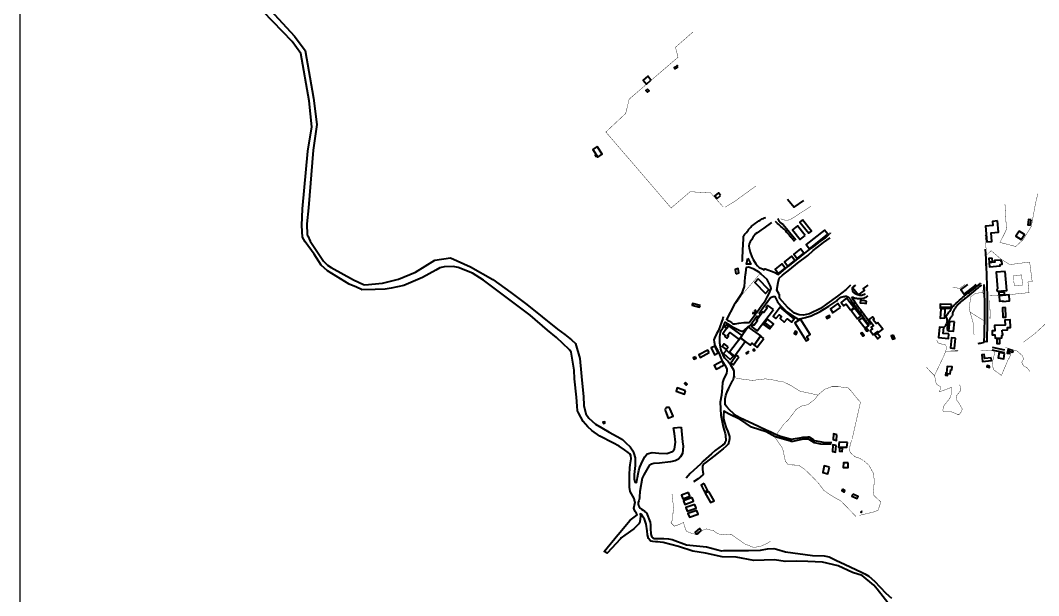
# Model space of a CAD drawing. Header units: metres. Extents: x 428 to 1115, y -4076 to 3914.
# Drawn here: x 865.859 to 867.056, y -369.624 to -368.948 of the extents above; entities that cross this region are included whole.
import ezdxf

# ---------------------------------------------------------------- set-up
doc = ezdxf.new("R2010")
doc.units = ezdxf.units.M
doc.header["$MEASUREMENT"] = 0
doc.linetypes.add('DASHED', pattern=[0.75, 0.5, -0.25])
for name, color, linetype, lineweight in [('C-BLDG', 253, 'Continuous', 5), ('C-FENC-AIRF-SECU', 253, 'DASHED', 0), ('C-ROAD-LAND', 253, 'Continuous', 9)]:
    doc.layers.add(name, color=color, linetype=linetype, lineweight=lineweight)

msp = doc.modelspace()

# ---------------------------------------------------------------- linework, layer by layer
msp.add_line((865.8594, -390.8246), (865.8594, -364.3301))
at = {"layer": 'C-BLDG', "lineweight": 40}
for points in [[(866.6323, -369.0021), (866.6311, -369.0009), (866.6293, -369.0026), (866.6305, -369.0038)], [(866.6005, -369.0179), (866.5967, -369.0134), (866.5913, -369.018), (866.5952, -369.0225)], [(866.63, -369.0037), (866.6288, -369.0023), (866.6278, -369.0032), (866.629, -369.0046)], [(866.5965, -369.0284), (866.5946, -369.03), (866.5964, -369.0321), (866.5983, -369.0305)], [(866.5373, -369.0961), (866.5322, -369.0995), (866.5382, -369.1086), (866.5433, -369.1051)], [(866.5359, -369.1055), (866.5349, -369.1062), (866.536, -369.1078), (866.537, -369.1071)], [(866.6824, -369.1535), (866.6797, -369.1504), (866.6756, -369.1538), (866.6783, -369.1569)], [(866.7818, -369.2006), (866.7726, -369.1891), (866.7668, -369.1938), (866.776, -369.2052)], [(866.7787, -369.1822), (866.7753, -369.1849), (866.7859, -369.198), (866.7893, -369.1953)], [(867.0078, -369.1834), (867.0019, -369.184), (867.0024, -369.189), (866.9937, -369.1898), (866.9952, -369.2082), (867.001, -369.2078), (867.0002, -369.1975), (867.0089, -369.1968)], [(867.0473, -369.1821), (867.0443, -369.1816), (867.0432, -369.1879), (867.0462, -369.1884)], [(866.8084, -369.1991), (866.8043, -369.1942), (866.7828, -369.2112), (866.7869, -369.2162)], [(867.0331, -369.1956), (867.0293, -369.2012), (867.0357, -369.2051), (867.0395, -369.1994)], [(866.7803, -369.2214), (866.7764, -369.2164), (866.7685, -369.2226), (866.7725, -369.2276)], [(866.7695, -369.23), (866.7655, -369.2248), (866.7573, -369.2314), (866.7613, -369.2365)], [(867.0016, -369.2274), (866.9976, -369.2277), (866.998, -369.2317), (867.002, -369.2313)], [(866.7002, -369.2456), (866.7037, -369.2446), (866.7028, -369.2394), (866.6993, -369.2404)], [(866.7582, -369.2389), (866.7543, -369.2339), (866.7465, -369.2401), (866.7505, -369.2451)], [(867.013, -369.2309), (867.0122, -369.231), (867.0121, -369.2294), (867.0042, -369.2301), (867.0044, -369.232), (866.9978, -369.2326), (866.9982, -369.2374), (867.0109, -369.2363), (867.0108, -369.2345), (867.0134, -369.2343)], [(866.7266, -369.2517), (866.7225, -369.2557), (866.7349, -369.2686), (866.7392, -369.2646)], [(867.0166, -369.2429), (867.006, -369.2437), (867.0077, -369.2632), (867.0072, -369.2635), (867.0069, -369.264), (867.0068, -369.2647), (867.0068, -369.2651), (867.0072, -369.2657), (867.0082, -369.2662), (867.0121, -369.2658), (867.0121, -369.2668), (867.0139, -369.2668), (867.0138, -369.2658), (867.018, -369.2654), (867.0185, -369.2654)], [(866.8302, -369.2743), (866.8268, -369.277), (866.824, -369.2793), (866.827, -369.2833), (866.8298, -369.2812), (866.8351, -369.2878), (866.8354, -369.2882), (866.839, -369.2851)], [(866.8537, -369.2777), (866.8517, -369.2774), (866.8468, -369.277), (866.8465, -369.2797), (866.8516, -369.2803), (866.8535, -369.2804)], [(867.0158, -369.2673), (867.0092, -369.2677), (867.0093, -369.2702), (867.0159, -369.2698)], [(867.0214, -369.2705), (867.0095, -369.2717), (867.0101, -369.2778), (867.0138, -369.2775), (867.0139, -369.2781), (867.022, -369.2773)], [(866.6582, -369.2828), (866.6495, -369.2804), (866.6488, -369.2825), (866.6576, -369.2849)], [(866.7443, -369.2875), (866.7379, -369.2827), (866.736, -369.2853), (866.7369, -369.286), (866.733, -369.291), (866.7321, -369.2904), (866.7247, -369.3004), (866.7256, -369.301), (866.7219, -369.306), (866.721, -369.3054), (866.719, -369.308), (866.7254, -369.3128)], [(866.7525, -369.285), (866.7442, -369.2959), (866.7474, -369.2983), (866.7511, -369.2938), (866.754, -369.2962), (866.7525, -369.2981), (866.7572, -369.3023), (866.7605, -369.2986), (866.7655, -369.3026), (866.7688, -369.2985)], [(866.8233, -369.2854), (866.8202, -369.2807), (866.8113, -369.2866), (866.8144, -369.2913)], [(866.8398, -369.2862), (866.8361, -369.289), (866.8433, -369.2984), (866.8471, -369.2955)], [(866.9536, -369.2853), (866.9452, -369.2851), (866.9403, -369.285), (866.9402, -369.2862), (866.9535, -369.2865)], [(866.9536, -369.2818), (866.9404, -369.2815), (866.9403, -369.285), (866.9452, -369.2851), (866.9536, -369.2853)], [(866.9464, -369.2869), (866.941, -369.287), (866.9405, -369.2976), (866.9459, -369.2975)], [(867.0172, -369.2854), (867.0136, -369.2855), (867.014, -369.2965), (867.0176, -369.2964)], [(866.7373, -369.299), (866.7343, -369.3031), (866.7415, -369.3082), (866.7444, -369.3043)], [(866.7763, -369.2991), (866.7697, -369.3031), (866.781, -369.3212), (866.781, -369.3213), (866.783, -369.3244), (866.7855, -369.3227), (866.7836, -369.3196), (866.7875, -369.3171)], [(866.8111, -369.2962), (866.8104, -369.2947), (866.8065, -369.2966), (866.8072, -369.2981)], [(866.8487, -369.2975), (866.8449, -369.3003), (866.8523, -369.3097), (866.8561, -369.3069)], [(866.8669, -369.3027), (866.8651, -369.304), (866.8617, -369.2998), (866.8628, -369.2989), (866.8607, -369.2963), (866.8566, -369.2995), (866.8619, -369.3064), (866.8593, -369.3083), (866.8607, -369.3103), (866.8579, -369.3124), (866.8618, -369.3175), (866.8672, -369.3135), (866.8679, -369.3145), (866.8729, -369.3106)], [(867.0133, -369.3119), (867.0196, -369.3116), (867.0195, -369.3089), (867.023, -369.3087), (867.0226, -369.2997), (867.0163, -369.3), (867.0166, -369.3059), (867.0043, -369.3065), (867.0044, -369.3125), (867.0014, -369.3126), (867.0016, -369.3175), (867.0046, -369.3174), (867.0048, -369.3213), (867.0129, -369.3209), (867.013, -369.3181), (867.0135, -369.318), (867.0136, -369.3175), (867.0141, -369.3175), (867.0139, -369.3163), (867.0135, -369.3164)], [(866.6921, -369.3066), (866.6917, -369.3071), (866.6893, -369.31), (866.685, -369.3163), (866.688, -369.3185), (866.6873, -369.3195), (866.6898, -369.3212), (866.6918, -369.3185), (866.6906, -369.3178), (866.693, -369.3145), (866.7041, -369.3228), (866.7075, -369.3182)], [(866.6917, -369.3071), (866.6895, -369.3054), (866.6873, -369.3082), (866.6893, -369.31)], [(866.7294, -369.3189), (866.7297, -369.3185), (866.7149, -369.3079), (866.7057, -369.321), (866.7111, -369.3251), (866.7172, -369.3296), (866.7189, -369.3272), (866.7218, -369.3294)], [(866.7343, -369.3031), (866.7327, -369.3051), (866.7399, -369.3102), (866.7415, -369.3082)], [(866.7724, -369.3141), (866.7698, -369.313), (866.7688, -369.3158), (866.7713, -369.3168)], [(866.8538, -369.3095), (866.8524, -369.3106), (866.8543, -369.3131), (866.8558, -369.3121)], [(866.9506, -369.3163), (866.944, -369.3159), (866.9445, -369.3087), (866.9395, -369.3084), (866.9385, -369.3206), (866.9502, -369.3215)], [(866.957, -369.3022), (866.9513, -369.3017), (866.9503, -369.3126), (866.956, -369.3132)], [(866.7111, -369.3251), (866.7057, -369.321), (866.6929, -369.3378), (866.6988, -369.3423)], [(866.7332, -369.3215), (866.7294, -369.3189), (866.7218, -369.3294), (866.7245, -369.3315), (866.725, -369.3318), (866.7254, -369.332)], [(866.8483, -369.3145), (866.8471, -369.3154), (866.8499, -369.3191), (866.8511, -369.3181)], [(866.8663, -369.3155), (866.8637, -369.3175), (866.8671, -369.3219), (866.8697, -369.3199)], [(866.8855, -369.3177), (866.8829, -369.3187), (866.8845, -369.3226), (866.8871, -369.3216)], [(866.9584, -369.3214), (866.9537, -369.3209), (866.9523, -369.3328), (866.9571, -369.3333)], [(867.0106, -369.3221), (867.007, -369.3222), (867.0069, -369.3276), (867.0105, -369.3275)], [(866.669, -369.3382), (866.6673, -369.3352), (866.6566, -369.3409), (866.6584, -369.344)], [(866.6756, -369.3307), (866.6712, -369.3328), (866.6752, -369.3407), (866.6795, -369.3386)], [(866.6912, -369.3314), (866.6864, -369.3279), (866.684, -369.3311), (866.6887, -369.3346)], [(866.6891, -369.3355), (866.6856, -369.3393), (866.6936, -369.3464), (866.6971, -369.3427)], [(866.7225, -369.3347), (866.7207, -369.3345), (866.7206, -369.3356), (866.7224, -369.3357)], [(867.0222, -369.3369), (867.0198, -369.3363), (867.0192, -369.3388), (867.0218, -369.3394)], [(867.0262, -369.3356), (867.0228, -369.3348), (867.0202, -369.3343), (867.0198, -369.3363), (867.0222, -369.3369), (867.0256, -369.3377)], [(866.653, -369.3434), (866.6502, -369.3444), (866.6508, -369.3459), (866.6536, -369.3449)], [(866.6865, -369.3527), (866.684, -369.3483), (866.684, -369.3483), (866.6746, -369.3534), (866.6771, -369.3578), (866.6818, -369.3553), (866.683, -369.3546)], [(866.7038, -369.3434), (866.7011, -369.3413), (866.6945, -369.3506), (866.6972, -369.3527)], [(866.7154, -369.3382), (866.7146, -369.337), (866.7124, -369.3384), (866.7132, -369.3396)], [(867.0002, -369.3443), (866.9929, -369.3452), (866.9922, -369.3404), (866.9892, -369.3409), (866.9901, -369.3487), (867.0006, -369.3475)], [(867.0161, -369.3393), (867.0097, -369.3381), (867.0086, -369.3443), (867.015, -369.3455)], [(866.9527, -369.3583), (866.9539, -369.3584), (866.9543, -369.3551), (866.9487, -369.3544), (866.9478, -369.3623), (866.9471, -369.3622), (866.9467, -369.3648), (866.949, -369.3651), (866.9493, -369.3627), (866.9522, -369.3631)], [(866.9985, -369.3542), (866.9954, -369.3534), (866.9951, -369.3548), (866.9982, -369.3556)], [(866.6412, -369.3831), (866.6312, -369.3795), (866.63, -369.3836), (866.64, -369.3873)], [(866.6411, -369.3735), (866.64, -369.3747), (866.642, -369.3764), (866.6431, -369.3752)], [(866.5465, -369.4209), (866.5457, -369.4195), (866.544, -369.4202), (866.5448, -369.4217)], [(866.819, -369.4349), (866.8149, -369.4338), (866.8145, -369.4404), (866.8186, -369.4415)], [(866.8315, -369.444), (866.8217, -369.4437), (866.821, -369.4494), (866.8308, -369.4496)], [(866.818, -369.4473), (866.8144, -369.4467), (866.8139, -369.4547), (866.8175, -369.4553)], [(866.8255, -369.4509), (866.8222, -369.4504), (866.8219, -369.4542), (866.8252, -369.4547)], [(866.8323, -369.468), (866.8267, -369.468), (866.8265, -369.4732), (866.8321, -369.4732)], [(866.8102, -369.4729), (866.8042, -369.4713), (866.8023, -369.4793), (866.8082, -369.4809)], [(866.663, -369.4922), (866.6593, -369.494), (866.6634, -369.5019), (866.6671, -369.5001)], [(866.6447, -369.5026), (866.6363, -369.5058), (866.6379, -369.5102), (866.6463, -369.5069)], [(866.6684, -369.5017), (866.664, -369.5034), (866.6704, -369.5143), (866.6747, -369.5126)], [(866.8256, -369.4989), (866.8247, -369.5009), (866.8273, -369.5022), (866.8282, -369.5002)], [(866.6491, -369.5087), (866.6388, -369.5126), (866.6403, -369.5167), (866.6505, -369.5129)], [(866.8378, -369.5048), (866.8367, -369.5072), (866.8428, -369.5098), (866.8438, -369.5074)], [(866.6519, -369.5168), (866.6416, -369.5205), (866.6431, -369.5248), (866.6535, -369.5211)], [(866.6543, -369.5238), (866.644, -369.5275), (866.6456, -369.5318), (866.6559, -369.5281)], [(866.8486, -369.5253), (866.8481, -369.5249), (866.8472, -369.5258), (866.8477, -369.5262)], [(866.6593, -369.5477), (866.6575, -369.5451), (866.6523, -369.5492), (866.6542, -369.5517)]]:
    msp.add_lwpolyline(points, close=True, dxfattribs=at)
for points in [[(866.8407, -369.2588), (866.8374, -369.2616), (866.8444, -369.2705), (866.8513, -369.2653), (866.8498, -369.2633), (866.8556, -369.2588)], [(866.9724, -369.2582), (866.9646, -369.2641), (866.9687, -369.2694), (866.9822, -369.2591), (866.9815, -369.2582)]]:
    msp.add_lwpolyline(points, dxfattribs=at)
msp.add_lwpolyline([(866.6231, -369.4046, 1.014817), (866.6174, -369.407), (866.6207, -369.4153), (866.6265, -369.4131)], format="xyb", close=True, dxfattribs=at)
at = {"layer": 'C-FENC-AIRF-SECU', "lineweight": 40, "ltscale": 0.2, "const_width": 0.000433, "flags": 128}
for points in [[(866.6853, -369.167), (866.6708, -369.1506), (866.6466, -369.1491), (866.6242, -369.1682), (866.5475, -369.0789), (866.5708, -369.0571), (866.5749, -369.0403), (866.6323, -368.991), (866.6293, -368.9793), (866.6499, -368.9613)], [(866.6876, -369.1673), (866.6987, -369.1606), (866.7238, -369.1424)], [(867.0165, -369.1641), (867.0182, -369.1929), (867.0171, -369.196), (867.0106, -369.2087), (867.0291, -369.2135), (867.0376, -369.2058), (867.0475, -369.1899), (867.0522, -369.1638), (867.0551, -369.1513)], [(866.7528, -369.181), (866.7578, -369.1825), (866.7612, -369.1826), (866.7645, -369.1817), (866.7699, -369.1784), (866.7757, -369.1744), (866.783, -369.1698), (866.7882, -369.1662)], [(866.7689, -369.1673), (866.7609, -369.1578)], [(866.7803, -369.1596), (866.7689, -369.1673)], [(867.1477, -369.1822), (867.1502, -369.1933), (867.1531, -369.2062), (867.1542, -369.2121), (867.1687, -369.2407), (867.1364, -369.2588), (867.1211, -369.2619), (867.0985, -369.2728), (867.0962, -369.2745), (867.0943, -369.2757), (867.0911, -369.2839), (867.0798, -369.2955), (867.0722, -369.2969), (867.052, -369.3156), (867.0381, -369.326)], [(866.9957, -369.2362), (866.9955, -369.2349), (866.9945, -369.2191), (866.9934, -369.2036), (866.993, -369.1999)], [(867.0003, -369.2184), (866.9948, -369.2236)], [(867.012, -369.2285), (867.0003, -369.2184)], [(867.012, -369.2285), (867.0222, -369.2348), (867.0454, -369.2318), (867.0457, -369.2331), (867.0468, -369.242), (867.0485, -369.2549), (867.0435, -369.2551)], [(866.7283, -369.2455), (866.7276, -369.2467), (866.7237, -369.2513), (866.7216, -369.2538), (866.7153, -369.2612), (866.7113, -369.2659), (866.7091, -369.2683), (866.707, -369.2711), (866.7034, -369.2769), (866.7005, -369.2806)], [(867.0267, -369.2531), (867.0264, -369.2478), (867.036, -369.2469), (867.0372, -369.2588), (867.0274, -369.2595), (867.0269, -369.2539)], [(866.9695, -369.2582), (866.9633, -369.2627), (866.9552, -369.2616)], [(866.9916, -369.2593), (866.9911, -369.2613), (866.9904, -369.2676), (866.9817, -369.2686), (866.9761, -369.2728), (866.9754, -369.2791), (866.9745, -369.2838), (866.9754, -369.2904), (866.9768, -369.2915), (866.9914, -369.3005), (866.9921, -369.2988)], [(867.0435, -369.2551), (867.0448, -369.2677)], [(866.9921, -369.2988), (866.9923, -369.2724), (866.9904, -369.2676)], [(866.9985, -369.2772), (866.9987, -369.2809), (866.999, -369.2909), (866.9989, -369.2985)], [(867.0238, -369.2699), (867.0159, -369.2705), (866.9986, -369.2714)], [(867.0238, -369.2699), (867.0448, -369.2677)], [(866.9754, -369.2904), (866.9791, -369.3032), (866.9793, -369.3111), (866.9802, -369.3173)], [(866.9468, -369.3368), (866.948, -369.3321), (866.9466, -369.3292), (866.9418, -369.3281), (866.9377, -369.3267), (866.9364, -369.3239)], [(866.9608, -369.3371), (866.9468, -369.3368), (866.9446, -369.3423), (866.9336, -369.3653), (866.9346, -369.3689), (866.9357, -369.375), (866.9358, -369.375), (866.9411, -369.3788), (866.9406, -369.381), (866.9392, -369.3845), (866.9527, -369.3795), (866.9542, -369.3791), (866.9539, -369.3857), (866.9518, -369.3918), (866.9446, -369.4009), (866.9434, -369.4062), (866.9445, -369.4075), (866.9508, -369.4074), (866.9526, -369.4075), (866.9545, -369.4082), (866.9606, -369.4108), (866.9627, -369.4108), (866.9641, -369.4096), (866.9658, -369.4066), (866.9662, -369.4043), (866.9627, -369.3981), (866.9599, -369.3942), (866.9596, -369.3889), (866.964, -369.3835), (866.9638, -369.3832), (866.9646, -369.3807), (866.9633, -369.3759)], [(866.9616, -369.3356), (866.9525, -369.3355)], [(866.9878, -369.3361), (866.9965, -369.3355), (867.0011, -369.3355), (867.0011, -369.3361), (867.0048, -369.3367), (867.0018, -369.3497), (867.0015, -369.3527), (867.0033, -369.3584), (867.0123, -369.365), (867.0209, -369.3451), (867.0217, -369.3447), (867.0238, -369.3382)], [(867.017, -369.3321), (867.0263, -369.3352), (867.0308, -369.3364), (867.0371, -369.3419), (867.0383, -369.3459), (867.0362, -369.3497), (867.0383, -369.3539), (867.0427, -369.3562), (867.0457, -369.3605)], [(866.9336, -369.3653), (866.9285, -369.3602), (866.9244, -369.3556)], [(866.7968, -369.3882), (866.7754, -369.3835), (866.7647, -369.3768), (866.7544, -369.3718), (866.7499, -369.3717), (866.746, -369.3707), (866.735, -369.3691), (866.7199, -369.3709), (866.71, -369.3698), (866.7005, -369.3682), (866.6984, -369.3643)], [(866.7478, -369.435), (866.7493, -369.4326), (866.7567, -369.4223), (866.7624, -369.4168), (866.7711, -369.405), (866.7774, -369.4011), (866.7846, -369.3995), (866.7924, -369.3938), (866.7968, -369.3882), (866.7975, -369.3874), (866.8047, -369.3813), (866.813, -369.3783), (866.8207, -369.3783), (866.8322, -369.3797), (866.8352, -369.3828), (866.8428, -369.3923), (866.8467, -369.3965), (866.837, -369.4395)], [(866.7466, -369.4374), (866.7466, -369.4382), (866.7552, -369.4509), (866.7584, -369.4658), (866.7615, -369.47), (866.7675, -369.4704), (866.7679, -369.4703), (866.7743, -369.4707), (866.7808, -369.4752), (866.7895, -369.4835), (866.7978, -369.4923), (866.8035, -369.5), (866.8084, -369.5036), (866.8147, -369.5077), (866.8239, -369.5128), (866.8412, -369.5307), (866.8415, -369.5303)], [(866.8496, -369.4648), (866.8455, -369.4624), (866.8401, -369.4606), (866.8348, -369.4558), (866.8339, -369.4534), (866.8345, -369.4469), (866.8364, -369.4408)], [(866.8455, -369.5296), (866.8619, -369.5257), (866.8673, -369.5236), (866.8707, -369.5139), (866.8615, -369.5053), (866.8622, -369.4989), (866.8629, -369.4893), (866.8621, -369.4805), (866.8566, -369.4706), (866.8507, -369.4654)], [(866.6252, -369.5043), (866.6258, -369.5118), (866.6273, -369.5192), (866.6264, -369.5264), (866.6262, -369.5342), (866.624, -369.5384), (866.6279, -369.5423), (866.633, -369.5406), (866.6389, -369.5379), (866.6395, -369.5411), (866.6422, -369.5484), (866.6487, -369.5508), (866.6554, -369.5525), (866.6601, -369.5475), (866.6657, -369.5455), (866.6729, -369.5475), (866.6741, -369.5476), (866.6792, -369.5513), (866.6872, -369.5525), (866.6946, -369.5518), (866.7105, -369.563), (866.7211, -369.5673), (866.7293, -369.566), (866.7369, -369.5626), (866.7407, -369.56)]]:
    msp.add_lwpolyline(points, dxfattribs=at)
at = {"layer": 'C-ROAD-LAND', "lineweight": 40}
for p, q in [((866.1485, -368.9306), (866.1817, -368.9662)), ((866.1817, -368.9662), (866.1942, -368.9831)), ((866.1942, -368.9831), (866.2041, -369.0392)), ((866.2041, -369.0392), (866.2078, -369.07)), ((866.2078, -369.07), (866.2037, -369.1004)), ((866.2037, -369.1004), (866.1979, -369.1681)), ((866.1979, -369.1681), (866.1962, -369.187)), ((866.1962, -369.187), (866.1966, -369.1998)), ((866.1966, -369.1998), (866.1971, -369.2011)), ((866.1971, -369.2011), (866.1999, -369.2074)), ((866.1999, -369.2074), (866.2155, -369.2308)), ((866.3467, -369.2295), (866.3651, -369.227)), ((866.3651, -369.227), (866.3885, -369.2373)), ((866.2155, -369.2308), (866.2202, -369.2353)), ((866.2202, -369.2353), (866.2245, -369.2382)), ((866.2245, -369.2382), (866.251, -369.2527)), ((866.3238, -369.2436), (866.3467, -369.2295)), ((866.3885, -369.2373), (866.4148, -369.2522)), ((866.251, -369.2527), (866.2628, -369.258)), ((866.285, -369.2568), (866.3038, -369.2518)), ((866.3038, -369.2518), (866.3238, -369.2436)), ((866.4148, -369.2522), (866.4359, -369.2675)), ((866.2628, -369.258), (866.2643, -369.2584)), ((866.2643, -369.2584), (866.285, -369.2568)), ((866.4359, -369.2675), (866.4545, -369.2818)), ((866.4545, -369.2818), (866.4906, -369.3107)), ((866.4906, -369.3107), (866.4994, -369.317)), ((866.4994, -369.317), (866.5073, -369.3232)), ((866.5073, -369.3232), (866.5117, -369.3275)), ((866.5117, -369.3275), (866.5168, -369.345)), ((866.5168, -369.345), (866.5184, -369.3619)), ((866.5184, -369.3619), (866.5194, -369.3705)), ((866.5194, -369.3705), (866.5211, -369.39)), ((866.5211, -369.39), (866.5218, -369.4005)), ((866.5218, -369.4005), (866.524, -369.4101)), ((866.524, -369.4101), (866.5275, -369.4155)), ((866.5275, -369.4155), (866.5354, -369.4225)), ((866.5354, -369.4225), (866.5426, -369.4268)), ((866.5426, -369.4268), (866.5514, -369.4316)), ((866.5514, -369.4316), (866.5606, -369.4368)), ((866.6271, -369.4265), (866.6361, -369.4258)), ((866.6283, -369.4334), (866.6271, -369.4265)), ((866.6361, -369.4258), (866.6374, -369.4431)), ((866.5606, -369.4368), (866.567, -369.4405)), ((866.567, -369.4405), (866.5693, -369.4427)), ((866.5693, -369.4427), (866.5709, -369.4445)), ((866.5709, -369.4445), (866.576, -369.4492)), ((866.6295, -369.4436), (866.6283, -369.4334)), ((866.6283, -369.4517), (866.6295, -369.4436)), ((866.6374, -369.4431), (866.6382, -369.4484)), ((866.576, -369.4492), (866.579, -369.4536)), ((866.579, -369.4536), (866.5803, -369.457)), ((866.5962, -369.4572), (866.602, -369.4555)), ((866.602, -369.4555), (866.6099, -369.4566)), ((866.6099, -369.4566), (866.6193, -369.4569)), ((866.6193, -369.4569), (866.6257, -369.4547)), ((866.6257, -369.4547), (866.6283, -369.4517)), ((866.6375, -369.4567), (866.6354, -369.4606)), ((866.6382, -369.4484), (866.6375, -369.4567)), ((866.5803, -369.457), (866.5818, -369.4621)), ((866.5818, -369.4621), (866.5821, -369.468)), ((866.5821, -369.468), (866.5818, -369.471)), ((866.5876, -369.4729), (866.5904, -369.4659)), ((866.5904, -369.4659), (866.5932, -369.4609)), ((866.5932, -369.4609), (866.5962, -369.4572)), ((866.6039, -369.4685), (866.601, -369.4694)), ((866.6105, -369.4681), (866.6039, -369.4685)), ((866.6235, -369.4668), (866.6105, -369.4681)), ((866.629, -369.4654), (866.6235, -369.4668)), ((866.6328, -369.4635), (866.629, -369.4654)), ((866.6354, -369.4606), (866.6328, -369.4635)), ((866.5818, -369.471), (866.5807, -369.4814)), ((866.5856, -369.4807), (866.5864, -369.4768)), ((866.5864, -369.4768), (866.5876, -369.4729)), ((866.5984, -369.4711), (866.592, -369.4819)), ((866.601, -369.4694), (866.5984, -369.4711)), ((866.5807, -369.4814), (866.5807, -369.4871)), ((866.5807, -369.4871), (866.5817, -369.4899)), ((866.5817, -369.4899), (866.5823, -369.4911)), ((866.5823, -369.4911), (866.5826, -369.4912)), ((866.5826, -369.4912), (866.5832, -369.4911)), ((866.5832, -369.4911), (866.5837, -369.4899)), ((866.5837, -369.4899), (866.5848, -369.4852)), ((866.5848, -369.4852), (866.5856, -369.4807)), ((866.5901, -369.4859), (866.5875, -369.5014)), ((866.592, -369.4819), (866.5901, -369.4859)), ((866.5875, -369.5014), (866.5872, -369.5079)), ((866.5856, -369.5146), (866.5853, -369.5161)), ((866.5853, -369.5161), (866.586, -369.518)), ((866.5862, -369.5125), (866.5856, -369.5146)), ((866.5871, -369.5092), (866.5862, -369.5125)), ((866.5872, -369.5079), (866.5871, -369.5092)), ((866.586, -369.518), (866.5866, -369.5194)), ((866.5866, -369.5194), (866.5879, -369.5213)), ((866.5879, -369.5213), (866.5894, -369.5223)), ((866.5894, -369.5223), (866.5912, -369.5236)), ((866.5912, -369.5236), (866.5928, -369.5244)), ((866.5928, -369.5244), (866.5941, -369.5257)), ((866.5941, -369.5257), (866.5952, -369.5268)), ((866.5952, -369.5268), (866.5995, -369.5377)), ((866.5995, -369.5377), (866.5999, -369.5409)), ((866.5999, -369.5409), (866.6, -369.5455)), ((866.6, -369.5455), (866.6004, -369.5508)), ((866.6004, -369.5508), (866.6007, -369.5528)), ((866.6007, -369.5528), (866.6017, -369.5551)), ((866.6017, -369.5551), (866.6028, -369.5561)), ((866.6028, -369.5561), (866.6041, -369.5567)), ((866.6041, -369.5567), (866.6063, -369.5569)), ((866.6063, -369.5569), (866.6097, -369.5569)), ((866.6097, -369.5569), (866.6156, -369.5566)), ((866.6156, -369.5566), (866.6212, -369.5571)), ((866.6212, -369.5571), (866.6254, -369.5578)), ((866.6254, -369.5578), (866.6422, -369.5643)), ((866.6422, -369.5643), (866.6659, -369.5667)), ((866.6659, -369.5667), (866.6834, -369.5711)), ((866.6834, -369.5711), (866.6859, -369.571)), ((866.6859, -369.571), (866.6953, -369.5707)), ((866.6953, -369.5707), (866.7101, -369.5708)), ((866.7101, -369.5708), (866.7153, -369.571)), ((866.7153, -369.571), (866.7291, -369.5703)), ((866.7291, -369.5703), (866.7375, -369.5691)), ((866.7375, -369.5691), (866.7449, -369.5687)), ((866.7449, -369.5687), (866.7479, -369.5693)), ((866.7479, -369.5693), (866.7586, -369.5725)), ((866.7586, -369.5725), (866.7902, -369.5767)), ((866.7902, -369.5767), (866.804, -369.5773)), ((866.804, -369.5773), (866.8099, -369.5785)), ((866.8099, -369.5785), (866.8177, -369.5823)), ((866.8177, -369.5823), (866.8288, -369.5875)), ((866.8288, -369.5875), (866.848, -369.5962)), ((866.848, -369.5962), (866.8518, -369.5982)), ((866.8518, -369.5982), (866.8564, -369.6011)), ((866.8564, -369.6011), (866.8631, -369.6068)), ((866.8631, -369.6068), (866.8699, -369.6139)), ((866.8699, -369.6139), (866.8765, -369.621)), ((866.8765, -369.621), (866.8831, -369.627))]:
    msp.add_line(p, q, dxfattribs=at)
for points in [[(866.8833, -369.6378), (866.8662, -369.6162), (866.8623, -369.6117), (866.8486, -369.6002), (866.8372, -369.5966), (866.8205, -369.5891), (866.8019, -369.5847), (866.7849, -369.5837), (866.7711, -369.5834), (866.7581, -369.584), (866.7458, -369.582), (866.7214, -369.5828), (866.7006, -369.5788), (866.6841, -369.5783), (866.6646, -369.5741), (866.6498, -369.5716), (866.6328, -369.566), (866.615, -369.5613), (866.6112, -369.5609), (866.6085, -369.5606), (866.606, -369.5606), (866.6028, -369.5604), (866.6009, -369.5599), (866.5996, -369.5591), (866.5977, -369.5568), (866.5964, -369.5525), (866.5959, -369.5478), (866.595, -369.54), (866.5929, -369.5341), (866.5915, -369.5317), (866.5892, -369.5286), (866.5878, -369.5277), (866.5882, -369.5304), (866.588, -369.5337), (866.5876, -369.5373), (866.5862, -369.5396), (866.5838, -369.542), (866.5802, -369.5453), (866.5696, -369.5527), (866.5654, -369.556), (866.5647, -369.557), (866.5492, -369.5739), (866.5455, -369.5722), (866.5616, -369.5525), (866.5619, -369.552), (866.5759, -369.5353), (866.5839, -369.5292), (866.5841, -369.529), (866.5838, -369.5282), (866.5835, -369.5274), (866.5821, -369.525), (866.5806, -369.5224), (866.5802, -369.521), (866.5818, -369.5141), (866.5817, -369.514), (866.5817, -369.5138), (866.5816, -369.5135), (866.5807, -369.5097), (866.5775, -369.5042), (866.5762, -369.5014), (866.5754, -369.4964), (866.5753, -369.488), (866.5754, -369.4816), (866.5757, -369.4738), (866.5761, -369.4702), (866.5774, -369.4633), (866.5768, -369.4593), (866.5757, -369.4574), (866.5737, -369.4555), (866.5694, -369.4524), (866.563, -369.4483), (866.5555, -369.4445), (866.5403, -369.4365), (866.531, -369.4297), (866.5264, -369.4255), (866.5209, -369.4192), (866.5152, -369.4092), (866.5142, -369.4066), (866.5138, -369.4014), (866.5129, -369.3905), (866.5106, -369.3692), (866.5103, -369.3588), (866.5068, -369.3379), (866.506, -369.3364), (866.5054, -369.3355), (866.5044, -369.3347), (866.4894, -369.3204), (866.4789, -369.312), (866.4584, -369.2944), (866.438, -369.279), (866.4036, -369.2531), (866.3906, -369.2449), (866.3741, -369.2382), (866.3681, -369.2371), (866.3573, -369.2373), (866.3525, -369.2386), (866.3475, -369.2413), (866.3321, -369.25), (866.3099, -369.2593), (866.295, -369.2625), (866.2882, -369.2638), (866.2764, -369.264), (866.2609, -369.2644), (866.2604, -369.2642), (866.2546, -369.2613), (866.2459, -369.2576), (866.2202, -369.242), (866.2129, -369.2355), (866.2049, -369.2225), (866.1941, -369.2079), (866.1911, -369.2026), (866.1902, -369.189), (866.191, -369.1691), (866.1973, -369.1014), (866.2021, -369.0729), (866.1987, -369.0423), (866.1892, -368.9866), (866.1789, -368.9727), (866.1447, -368.9372)], [(866.7609, -369.1578), (866.7689, -369.1673), (866.7803, -369.1596)], [(866.8374, -369.2616), (866.8402, -369.2588)]]:
    msp.add_lwpolyline(points, dxfattribs=at)
at = {"layer": 'C-ROAD-LAND', "lineweight": 40, "flags": 128}
for points in [[(866.7078, -369.231, 0.002726), (866.7082, -369.225, 0.00489), (866.7083, -369.2217, 0.000286), (866.7086, -369.2154, -0.001403), (866.7087, -369.2142, -0.003107), (866.7089, -369.21, 0.002005), (866.7092, -369.2035, 0.014895), (866.7092, -369.2024, -0.030503), (866.7093, -369.2018, -0.100291), (866.7093, -369.2015, -0.021673), (866.71, -369.2006, -0.012179), (866.7118, -369.198, -0.007249), (866.715, -369.1939, -0.003687), (866.7156, -369.1932, -0.002003), (866.7167, -369.1918, -0.050094), (866.7188, -369.1898, -0.013332), (866.7274, -369.1833, -0.041868), (866.73, -369.1818, -0.021637), (866.7354, -369.1794)], [(866.7558, -369.1878, -0.068562), (866.7528, -369.1855, -0.076457), (866.7508, -369.1828, -0.001377), (866.7505, -369.1821, -0.006778), (866.7504, -369.182, -0.026907), (866.7502, -369.1815, -0.018453), (866.75, -369.1809)], [(866.7558, -369.1878, -0.068562), (866.7528, -369.1855, -0.076457), (866.7508, -369.1828, -0.001377), (866.7505, -369.1821, -0.006778), (866.7504, -369.182, -0.026907), (866.7502, -369.1815, -0.018453), (866.75, -369.1809)], [(866.7692, -369.2075, 0.000249), (866.7654, -369.203, 0.000416), (866.7631, -369.2003, 0.000064), (866.7575, -369.1936, 0.021648), (866.7574, -369.1936, 0.020739), (866.7574, -369.1936, -0.000993), (866.7571, -369.1933, -0.007527), (866.7519, -369.1888, -0.007306), (866.7468, -369.1841)], [(866.7692, -369.2075, 0.000249), (866.7654, -369.203, 0.000416), (866.7631, -369.2003, 0.000064), (866.7575, -369.1936, 0.021648), (866.7574, -369.1936, 0.020739), (866.7574, -369.1936, -0.000993), (866.7571, -369.1933, -0.007527), (866.7519, -369.1888, -0.007306), (866.7468, -369.1841)], [(866.8444, -369.2705, -0.058452), (866.8421, -369.27, -0.073635), (866.8405, -369.2691, -0.022894), (866.8388, -369.2678, -0.087503), (866.8385, -369.2673, -0.038517), (866.8379, -369.2662, -0.034944), (866.8376, -369.2648, -0.009017), (866.8374, -369.2641, -0.007392), (866.8373, -369.2632, -0.044117), (866.8373, -369.2626, -0.026226), (866.8374, -369.2616)], [(866.9471, -369.2959, 0.000858), (866.9489, -369.2933, 0.0019), (866.9498, -369.2921, 0.000217), (866.9533, -369.287, 0.002597), (866.9536, -369.2865, 0.031277), (866.954, -369.2859, -0.026701), (866.9545, -369.2851, -0.043665), (866.9552, -369.2842, -0.012028), (866.9581, -369.2812, -0.009489), (866.9592, -369.2802, -0.00133), (866.9671, -369.2732, -0.018281), (866.9711, -369.2699, -0.010616), (866.9783, -369.2646)], [(866.9889, -369.2591, 0.002498), (866.9837, -369.263, 0.006484), (866.9818, -369.2646, 0.000686), (866.9724, -369.2722, 0.001771), (866.9688, -369.2752, 0.012377), (866.9616, -369.2815, 0.035806), (866.9593, -369.2839, 0.030514), (866.9583, -369.2853, 0.015587), (866.9565, -369.2883, 0.01449), (866.9558, -369.2897, 0.011086), (866.955, -369.2915, 0.079191), (866.9548, -369.2925, 0.04116), (866.9548, -369.2945)], [(866.751, -369.2697, 0.018932), (866.751, -369.2712, 0.024823), (866.7511, -369.2723, 0.000336), (866.7512, -369.273, 0.002216), (866.7512, -369.2732, 0.008081), (866.7512, -369.2733, 0.003037), (866.7513, -369.2737, 0.14274), (866.7515, -369.2741, 0.094319), (866.752, -369.2745)], [(866.819, -369.2775, -0.105398), (866.823, -369.2737, -0.114987), (866.8279, -369.2721, -0.008717), (866.8293, -369.272, -0.02574), (866.8298, -369.272, -0.089049), (866.8311, -369.2723, -0.070858), (866.8325, -369.2732)], [(866.8575, -369.3065, -0.007632), (866.8545, -369.3029, -0.014449), (866.8531, -369.3009, -0.001061), (866.8506, -369.2974, 0.001881), (866.8492, -369.2954, 0.009766), (866.8447, -369.2894, -0.006631), (866.838, -369.2805, -0.023246), (866.8376, -369.2798, -0.005063), (866.8357, -369.2766)], [(866.8363, -369.2725, 0.036285), (866.839, -369.2738, 0.059308), (866.8407, -369.2742, 0.009084), (866.8434, -369.2746, 0.015411), (866.845, -369.2747, 0.028567), (866.8466, -369.2747, 0.013151), (866.85, -369.2744, 0.095609), (866.8523, -369.2736, 0.060173), (866.8555, -369.2714)], [(866.8523, -369.2693, -0.033504), (866.8507, -369.2702, -0.040637), (866.8493, -369.2707, -0.002578), (866.8485, -369.2709, -0.016894), (866.8484, -369.271, -0.038458), (866.8475, -369.2711, -0.031938), (866.8464, -369.2711, -0.015282), (866.8461, -369.271, -0.00776), (866.8455, -369.2709, -0.051767), (866.8451, -369.2708, -0.032982), (866.8444, -369.2705)], [(866.8409, -369.28, 0.000631), (866.8447, -369.2851, 0.000631), (866.8486, -369.2902, 0.00053), (866.8518, -369.2946, 0.00053), (866.8551, -369.2989)], [(866.9471, -369.2959, -0.143809), (866.9484, -369.3012, -0.143809), (866.9466, -369.3065, -0.038684), (866.9457, -369.3077, -0.038684), (866.9445, -369.3087)], [(866.9495, -369.3132, -0.072007), (866.9492, -369.307, -0.072007), (866.9507, -369.301, -0.04411), (866.9525, -369.2976, -0.04411), (866.9548, -369.2945)], [(866.9919, -369.3262, -0.003883), (866.9912, -369.3264, -0.003883), (866.9904, -369.3267, -0.013999), (866.9875, -369.3274, -0.013999), (866.9846, -369.328)]]:
    msp.add_lwpolyline(points, format="xyb", dxfattribs=at)
for points in [[(866.7422, -369.1854), (866.7331, -369.1919), (866.7309, -369.1935), (866.7298, -369.1944), (866.7282, -369.1954), (866.7253, -369.1973), (866.7235, -369.1986), (866.7224, -369.1998), (866.7201, -369.2029), (866.7189, -369.2051), (866.7171, -369.208), (866.7163, -369.2096), (866.716, -369.2105), (866.7156, -369.213), (866.7159, -369.2156), (866.717, -369.2201), (866.719, -369.2256), (866.7206, -369.2288), (866.7239, -369.234), (866.7255, -369.2364), (866.7278, -369.2383), (866.7322, -369.2402), (866.7329, -369.2409), (866.7346, -369.2398), (866.7452, -369.2435), (866.7504, -369.2466), (866.7589, -369.2391), (866.7632, -369.2359), (866.7697, -369.2309), (866.7746, -369.2269), (866.7815, -369.2213), (866.7868, -369.2171), (866.7916, -369.214), (866.7995, -369.2077), (866.8055, -369.2033), (866.8103, -369.1988)], [(866.7422, -369.1854), (866.7331, -369.1919), (866.7309, -369.1935), (866.7298, -369.1944), (866.7282, -369.1954), (866.7253, -369.1973), (866.7235, -369.1986), (866.7224, -369.1998), (866.7201, -369.2029), (866.7189, -369.2051), (866.7171, -369.208), (866.7163, -369.2096), (866.716, -369.2105), (866.7156, -369.213), (866.7159, -369.2156), (866.717, -369.2201), (866.719, -369.2256), (866.7206, -369.2288), (866.7239, -369.234), (866.7255, -369.2364), (866.7278, -369.2383), (866.7322, -369.2402), (866.7329, -369.2409), (866.7346, -369.2398), (866.7452, -369.2435), (866.7504, -369.2466), (866.7589, -369.2391), (866.7632, -369.2359), (866.7697, -369.2309), (866.7746, -369.2269), (866.7815, -369.2213), (866.7868, -369.2171), (866.7916, -369.214), (866.7995, -369.2077), (866.8055, -369.2033), (866.8103, -369.1988)], [(866.7558, -369.1878), (866.7708, -369.2055)], [(866.7558, -369.1878), (866.7708, -369.2055)], [(866.751, -369.2697), (866.7483, -369.2649), (866.7501, -369.2559), (866.7513, -369.2506), (866.755, -369.2473), (866.7636, -369.2405), (866.7727, -369.2333), (866.7847, -369.224), (866.7913, -369.2184), (866.7962, -369.2143), (866.8033, -369.209), (866.8111, -369.2035)], [(866.8111, -369.1974), (866.8109, -369.1979), (866.8103, -369.1988)], [(866.8111, -369.1974), (866.8109, -369.1979), (866.8103, -369.1988)], [(866.7226, -369.2876), (866.7244, -369.2914), (866.7307, -369.2826), (866.7349, -369.2768), (866.7371, -369.2732), (866.7398, -369.2681), (866.7411, -369.2649), (866.7419, -369.2628), (866.7409, -369.2602), (866.7371, -369.2525), (866.7299, -369.246), (866.7296, -369.2451), (866.7275, -369.2435), (866.7269, -369.2434), (866.7222, -369.2405), (866.7207, -369.2399), (866.7163, -369.2382), (866.715, -369.238), (866.7131, -369.2381), (866.7123, -369.2387), (866.7119, -369.2404), (866.7115, -369.2448), (866.7112, -369.2469), (866.7107, -369.2496), (866.7102, -369.2604), (866.7069, -369.2693), (866.6984, -369.2821), (866.6894, -369.2992), (866.6904, -369.3001), (866.6926, -369.3013), (866.6938, -369.302), (866.6951, -369.303), (866.6964, -369.3039), (866.6975, -369.3043), (866.6993, -369.3043), (866.7038, -369.3035), (866.7096, -369.303), (866.7144, -369.3029), (866.7159, -369.3027), (866.7232, -369.293), (866.7197, -369.2921)], [(866.835, -369.2589), (866.8297, -369.2642), (866.8197, -369.272), (866.8073, -369.281), (866.7997, -369.2863), (866.7868, -369.2927), (866.7797, -369.2941), (866.7748, -369.2939), (866.7691, -369.2918), (866.7609, -369.2847), (866.752, -369.2745)], [(866.9783, -369.2646), (866.9878, -369.2572)], [(866.9878, -369.2572), (866.9882, -369.2564)], [(866.8129, -369.4442), (866.8033, -369.444), (866.8028, -369.4439), (866.8011, -369.4437), (866.7931, -369.4418), (866.7925, -369.4415), (866.7914, -369.4408), (866.7873, -369.4381), (866.7866, -369.4377), (866.7849, -369.4376), (866.7787, -369.4379), (866.775, -369.4387), (866.7677, -369.4402), (866.7656, -369.4404), (866.764, -369.44), (866.7528, -369.4369), (866.7478, -369.435), (866.7415, -369.4319), (866.7378, -369.4301), (866.7359, -369.4293), (866.7203, -369.4219), (866.7057, -369.4153), (866.7008, -369.4125), (866.6973, -369.41), (866.6927, -369.4057), (866.6895, -369.4021), (866.6875, -369.3997), (866.6876, -369.3978), (866.6876, -369.3924), (866.6886, -369.3887), (866.6905, -369.3831), (866.6915, -369.3811), (866.6919, -369.3801), (866.6941, -369.3761), (866.6965, -369.3716), (866.697, -369.3706), (866.6975, -369.3689), (866.6982, -369.3665), (866.6984, -369.3643), (866.6983, -369.3623), (866.6981, -369.36), (866.6979, -369.3589), (866.6944, -369.3532), (866.6929, -369.351), (866.6903, -369.3481), (866.6874, -369.3446), (866.6862, -369.3427), (866.6853, -369.3409), (866.6848, -369.34), (866.6835, -369.3365), (866.6826, -369.3343), (866.6822, -369.332), (866.6817, -369.329), (866.6816, -369.3272), (866.6813, -369.3227), (866.6813, -369.3197), (866.6817, -369.3168), (866.6823, -369.3146), (866.6835, -369.3116), (866.6848, -369.3097), (866.6875, -369.3023), (866.6899, -369.3042), (866.6955, -369.3076), (866.7048, -369.3122), (866.7083, -369.3136), (866.7138, -369.3089), (866.7147, -369.3077), (866.7169, -369.3062), (866.7197, -369.3024), (866.725, -369.2954), (866.7268, -369.2961), (866.7289, -369.2935), (866.7278, -369.2919), (866.7323, -369.2853), (866.7378, -369.2779), (866.7408, -369.2735), (866.7441, -369.2722), (866.7461, -369.2721), (866.7492, -369.2787), (866.753, -369.2833), (866.7601, -369.2902), (866.7677, -369.2955), (866.7736, -369.2988), (866.7736, -369.2988), (866.7821, -369.2968), (866.7888, -369.2952), (866.7995, -369.2901), (866.8095, -369.2835), (866.819, -369.2775)], [(866.8357, -369.2766), (866.8325, -369.2732)], [(866.8363, -369.2725), (866.8409, -369.28)], [(866.722, -369.2884), (866.7238, -369.2922), (866.7199, -369.2912)], [(866.6854, -369.2962), (866.685, -369.298), (866.6798, -369.3124), (866.6774, -369.3163), (866.675, -369.3212), (866.6742, -369.3231), (866.6746, -369.3257), (866.6756, -369.3297), (866.6774, -369.3336), (866.6801, -369.3387), (866.683, -369.3457), (866.6847, -369.3486), (866.6872, -369.3529), (866.6896, -369.3574), (866.6898, -369.3596), (866.6892, -369.363), (866.6871, -369.367), (866.6858, -369.37), (866.6847, -369.3733), (866.684, -369.3797), (866.6834, -369.3883), (866.6819, -369.3964), (866.6825, -369.4118), (866.6854, -369.4255), (866.6876, -369.4332), (866.688, -369.4353), (866.6882, -369.4373), (866.6884, -369.44), (866.6884, -369.4416), (866.6879, -369.4431), (866.6873, -369.4444), (866.6864, -369.4459), (866.6845, -369.4469), (866.676, -369.4535), (866.6718, -369.4574), (866.6619, -369.466), (866.6586, -369.4694), (866.6464, -369.4805), (866.6417, -369.4857)], [(866.8551, -369.2989), (866.8594, -369.305)], [(866.992, -369.3252), (866.9919, -369.3262)], [(867.0163, -369.3384), (867.0015, -369.3355)], [(867.0016, -369.332), (867.0159, -369.3351)], [(866.8124, -369.4461), (866.8, -369.4458), (866.7925, -369.4445), (866.7876, -369.4412), (866.7861, -369.4402), (866.7844, -369.44), (866.7799, -369.4401), (866.7793, -369.4401), (866.7673, -369.4426), (866.7653, -369.4427), (866.7643, -369.4424), (866.7466, -369.4374), (866.7358, -369.4315), (866.7187, -369.4259), (866.7183, -369.4258), (866.7174, -369.4252), (866.7072, -369.4182), (866.7052, -369.417), (866.6922, -369.4107), (866.686, -369.4072), (866.6857, -369.4127), (866.6857, -369.4145), (866.6863, -369.4175), (866.6881, -369.4243), (866.689, -369.4268), (866.6908, -369.4308), (866.6921, -369.4346), (866.6926, -369.437), (866.6926, -369.4398), (866.6919, -369.4435), (866.6911, -369.4457), (866.6901, -369.447), (866.6889, -369.4483), (866.6852, -369.4513), (866.6741, -369.4602), (866.6654, -369.4669), (866.6625, -369.4689), (866.6618, -369.4698), (866.6614, -369.4704), (866.6612, -369.4719), (866.6611, -369.4758), (866.6616, -369.4784), (866.662, -369.4802), (866.6619, -369.4812), (866.6613, -369.4821), (866.6561, -369.4865), (866.6503, -369.4901)]]:
    msp.add_lwpolyline(points, dxfattribs=at)
at = {"layer": 'C-ROAD-LAND', "lineweight": 40}
msp.add_lwpolyline([(866.9931, -369.2166, -0.011368), (866.9953, -369.262, -0.019797), (866.995, -369.3254), (866.992, -369.3252, 0.019801), (866.9923, -369.2621, 0.001), (866.9922, -369.2581)], format="xyb", dxfattribs=at)
at = {"layer": 'C-ROAD-LAND', "lineweight": 40, "flags": 128}
msp.add_lwpolyline([(866.7143, -369.2274), (866.7177, -369.2343), (866.7127, -369.2344)], close=True, dxfattribs=at)

doc.saveas('drawing.dxf')
